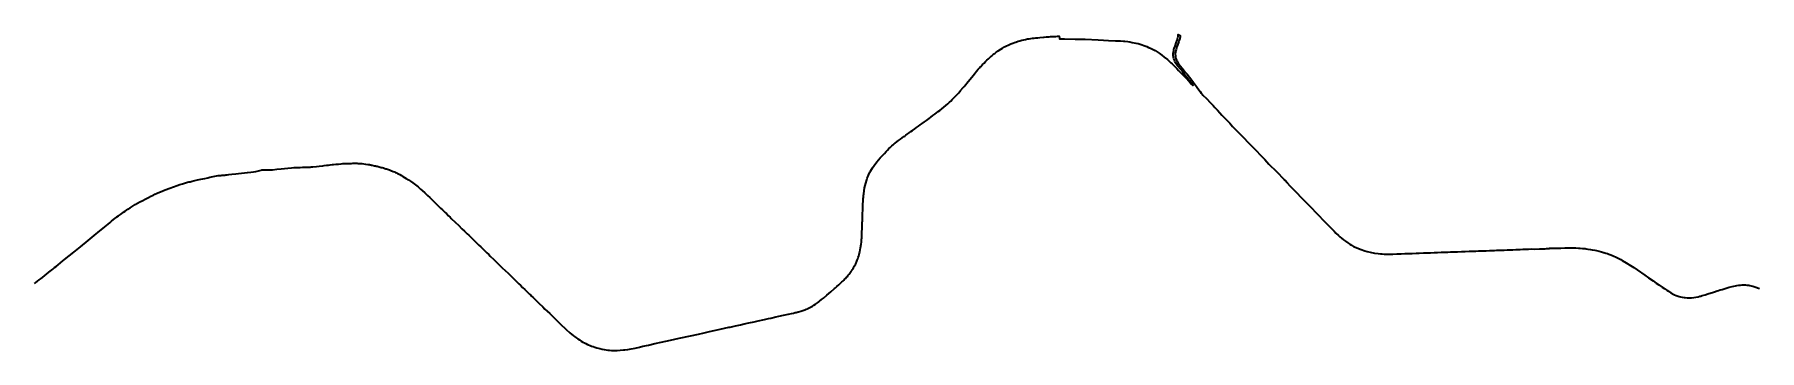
# Model space of a CAD drawing. Header units: metres. Extents: x 586510 to 591650, y 3917389 to 3918332.
import ezdxf

# ---------------------------------------------------------------- set-up
doc = ezdxf.new("R2010")
doc.units = ezdxf.units.M
doc.header["$MEASUREMENT"] = 0
doc.layers.add('Highway_Road Edge', color=252, linetype='Continuous', lineweight=35)

msp = doc.modelspace()

# ---------------------------------------------------------------- linework, layer by layer
at = {"layer": 'Highway_Road Edge'}
msp.add_lwpolyline([(586509.5, 3917588.6), (586512.9, 3917591.3), (586518.3, 3917595.6), (586523.4, 3917599.8), (586529.1, 3917604.1), (586533.2, 3917607.4), (586540, 3917612.7), (586545.5, 3917617.1), (586552.2, 3917622.7), (586555.7, 3917625.5), (586559.7, 3917628.6), (586564.1, 3917632.1), (586568.9, 3917636.3), (586573.6, 3917640.2), (586579.7, 3917645.2), (586586.7, 3917650.9), (586594.1, 3917656.8), (586598.6, 3917660.4), (586627, 3917682.9), (586646.2, 3917698.5), (586669.3, 3917717.3), (586687.6, 3917732.6), (586704.5, 3917746.2), (586712.9, 3917752.9), (586719.3, 3917758.1), (586723.7, 3917761.8), (586728.9, 3917766.1), (586734.9, 3917771.3), (586739.3, 3917775), (586744.7, 3917779.5), (586748.4, 3917782.6), (586752.5, 3917785.7), (586755.1, 3917787.4), (586759.6, 3917790.6), (586765.4, 3917794.8), (586769.8, 3917798.2), (586775.2, 3917801.8), (586779.9, 3917805), (586787.9, 3917810.3), (586794.7, 3917814.9), (586803.4, 3917820.6), (586809.5, 3917824.2), (586823.5, 3917832.2), (586830.4, 3917835.9), (586841.5, 3917841.9), (586848.8, 3917845.6), (586856.3, 3917849.4), (586860.7, 3917851.6), (586864.7, 3917853.5), (586868.3, 3917855.2), (586872.8, 3917857.2), (586875.5, 3917858.4), (586882.4, 3917861.5), (586885.3, 3917862.7), (586892.3, 3917865.7), (586898.9, 3917868.4), (586912.9, 3917873.8), (586923.3, 3917877.7), (586934.9, 3917881.7), (586942.3, 3917884.2), (586947, 3917885.6), (586950.3, 3917886.7), (586956.8, 3917888.7), (586965.5, 3917891.1), (586969.2, 3917891.8), (586973.6, 3917892.6), (586979, 3917893.9), (586986.8, 3917895.9), (586995.7, 3917898), (587004.9, 3917900), (587011.6, 3917901.4), (587017.4, 3917902.6), (587025.7, 3917904.5), (587031.9, 3917905.8), (587037.4, 3917907), (587041.8, 3917908), (587046.8, 3917909.1), (587052.1, 3917910.1), (587056.6, 3917910.8), (587059.8, 3917911.1), (587064.3, 3917911.5), (587067.7, 3917911.9), (587070.5, 3917912.1), (587073.1, 3917912.3), (587076.2, 3917912.6), (587079.7, 3917913), (587083.3, 3917913.3), (587088.7, 3917913.9), (587097.6, 3917914.8), (587109.5, 3917916), (587117.6, 3917916.9), (587126.8, 3917917.7), (587144.5, 3917920.5), (587154.5, 3917921.5), (587161.8, 3917922.3), (587168.8, 3917923), (587181, 3917926.4), (587184.8, 3917927.5), (587186.2, 3917927.8), (587203.5, 3917928.1), (587204.2, 3917927.9), (587206.3, 3917927.8), (587209.2, 3917927.6), (587211.8, 3917927.7), (587218.7, 3917928.4), (587231.3, 3917929.8), (587244.4, 3917931.2), (587254.3, 3917932.2), (587264.6, 3917933.3), (587275.2, 3917934.3), (587282, 3917935), (587284.5, 3917935.1), (587287.3, 3917935.2), (587291.9, 3917935.4), (587295.7, 3917935.4), (587301, 3917935.5), (587308.2, 3917935.7), (587311.5, 3917935.7), (587318.5, 3917936), (587322.9, 3917936), (587325.8, 3917936.1), (587330.9, 3917936.5), (587334.4, 3917936.9), (587338.6, 3917937.4), (587349.4, 3917938.5), (587357.8, 3917939.4), (587367.3, 3917940.3), (587368.3, 3917940.4), (587372.7, 3917940.9), (587379.6, 3917941.6), (587385.8, 3917942.3), (587390.8, 3917942.9), (587396.4, 3917943.5), (587400.7, 3917943.9), (587407.1, 3917944.6), (587415, 3917945.4), (587423.3, 3917946.2), (587428.2, 3917946.6), (587436.4, 3917946.9), (587441.5, 3917947), (587450.2, 3917947.3), (587454.3, 3917947.4), (587458.4, 3917947.6), (587462.7, 3917947.6), (587466.1, 3917947.7), (587468.2, 3917947.6), (587470.9, 3917947.5), (587474, 3917947.4), (587476.8, 3917947.3), (587484.8, 3917946.8), (587495.6, 3917945.3), (587502.7, 3917944.2), (587505.1, 3917943.8), (587507.4, 3917943.5), (587510.2, 3917943), (587512.1, 3917942.7), (587513.9, 3917942.3), (587515.8, 3917941.9), (587522.8, 3917940.5), (587525.3, 3917939.9), (587528, 3917939.3), (587530.3, 3917938.7), (587533.9, 3917937.8), (587537, 3917937), (587539.9, 3917936.3), (587543, 3917935.4), (587545.8, 3917934.6), (587549.3, 3917933.6), (587553.7, 3917932.3), (587556.2, 3917931.5), (587558.6, 3917930.8), (587561.1, 3917930), (587564.7, 3917928.8), (587567.3, 3917927.9), (587569.4, 3917927.1), (587571.8, 3917926.2), (587573.6, 3917925.5), (587576.2, 3917924.4), (587578.7, 3917923.3), (587581.8, 3917922), (587585.3, 3917920.4), (587588.3, 3917918.9), (587591.1, 3917917.4), (587594.1, 3917915.8), (587597.9, 3917913.8), (587603.3, 3917910.7), (587607.3, 3917908.4), (587617.3, 3917902.6), (587623.9, 3917898.1), (587630, 3917893.9), (587636.7, 3917889.3), (587644.8, 3917883.1), (587652.4, 3917877.1), (587655.8, 3917874.2), (587660.2, 3917870.4), (587664.3, 3917866.7), (587672.6, 3917859.2), (587681, 3917851.5), (587687.6, 3917845.2), (587695.1, 3917838), (587699.4, 3917833.7), (587704.9, 3917828.5), (587708.4, 3917825.1), (587712.6, 3917821), (587719.6, 3917814.2), (587725.4, 3917808.6), (587729.9, 3917804.3), (587733.5, 3917800.8), (587736.8, 3917797.6), (587743.4, 3917791.3), (587747.9, 3917786.8), (587751.5, 3917783.4), (587764.5, 3917770.6), (587772.7, 3917762.7), (587783.3, 3917752.5), (587791.2, 3917744.9), (587799.1, 3917737.4), (587803.4, 3917733.3), (587816.6, 3917720.2), (587821.9, 3917714.9), (587829.7, 3917707.4), (587833.7, 3917703.7), (587839.4, 3917698.3), (587844.7, 3917693), (587850.1, 3917687.9), (587857.3, 3917680.9), (587863.2, 3917675.1), (587867.7, 3917670.8), (587878.7, 3917660.3), (587884.1, 3917654.9), (587893.6, 3917645.8), (587903.5, 3917636.2), (587911.8, 3917628.2), (587920.5, 3917619.5), (587929.8, 3917610.5), (587938.4, 3917602.1), (587944.4, 3917596.3), (587952.6, 3917588.4), (587957.4, 3917583.7), (587963.7, 3917577.6), (587970.9, 3917570.8), (587979.7, 3917562.1), (587984.6, 3917557.3), (587988.2, 3917553.8), (587990.6, 3917551.4), (587994.3, 3917547.9), (587998, 3917544.3), (588005.3, 3917537.3), (588008.7, 3917534), (588012.4, 3917530.5), (588023.9, 3917519.1), (588030.5, 3917512.9), (588037.2, 3917506.2), (588044.9, 3917499.1), (588050.9, 3917493.4), (588056.7, 3917487.7), (588062.8, 3917481.6), (588070.2, 3917474.5), (588070.4, 3917474.2), (588075.8, 3917469.1), (588093.8, 3917451.9), (588104.5, 3917442.3), (588115.5, 3917433), (588118.9, 3917430.5), (588122.4, 3917427.9), (588125.5, 3917425.7), (588128.5, 3917423.7), (588133.1, 3917420.7), (588138.9, 3917416.9), (588143.6, 3917414.2), (588148.3, 3917411.6), (588152.5, 3917409.6), (588157.6, 3917407.2), (588160.6, 3917405.9), (588165.5, 3917403.9), (588169.5, 3917402.5), (588173.9, 3917400.9), (588179.3, 3917399.2), (588185.5, 3917397.3), (588193.8, 3917395), (588201.1, 3917393.1), (588207.2, 3917391.9), (588218.1, 3917390.3), (588223.2, 3917389.7), (588229.2, 3917389.4), (588236.9, 3917389.1), (588245.8, 3917389.3), (588254.8, 3917389.8), (588265, 3917390.8), (588268.4, 3917391.2), (588277.9, 3917392.6), (588287.6, 3917394.5), (588287.6, 3917394.5), (588299.2, 3917396.6), (588312.2, 3917399.4), (588322.1, 3917401.7), (588338.8, 3917405.4), (588357.6, 3917409.6), (588376.8, 3917413.8), (588404.7, 3917419.9), (588430.7, 3917425.8), (588464.5, 3917433.2), (588487.7, 3917438.3), (588504.9, 3917442.2), (588521.2, 3917445.8), (588535.3, 3917448.8), (588552.4, 3917452.6), (588578.1, 3917458.3), (588582.2, 3917459.2), (588598.1, 3917462.7), (588613.1, 3917466), (588623.9, 3917468.4), (588638, 3917471.6), (588653.9, 3917475.1), (588666.4, 3917477.8), (588684.6, 3917481.8), (588696.9, 3917484.6), (588703.3, 3917486.1), (588718.2, 3917489.5), (588728, 3917491.5), (588741.3, 3917494.5), (588746.9, 3917495.7), (588755.8, 3917497.7), (588756, 3917497.8), (588764.9, 3917499.8), (588770.8, 3917501), (588776.2, 3917502.3), (588778.8, 3917502.9), (588782.2, 3917503.7), (588785.5, 3917504.6), (588786.3, 3917504.8), (588793, 3917506.8), (588795.7, 3917507.6), (588798.7, 3917508.5), (588801.8, 3917509.5), (588804.7, 3917510.5), (588808.7, 3917512.1), (588812.7, 3917513.8), (588814.1, 3917514.5), (588818, 3917516.3), (588821.8, 3917518.2), (588823.7, 3917519.2), (588825.9, 3917520.4), (588828.2, 3917521.7), (588830.4, 3917523.1), (588832.3, 3917524.3), (588837, 3917527.5), (588842.9, 3917531.5), (588846.8, 3917534.7), (588848.9, 3917536.3), (588855, 3917541.3), (588860.3, 3917545.7), (588870.4, 3917554.1), (588876.5, 3917559.2), (588882.3, 3917564.2), (588893.9, 3917574.4), (588896.4, 3917576.6), (588900.4, 3917580.1), (588906.4, 3917585.3), (588911.6, 3917590.1), (588915.4, 3917593.8), (588918.2, 3917596.3), (588920.9, 3917599), (588923.6, 3917601.7), (588926.2, 3917604.3), (588928.4, 3917606.7), (588930.7, 3917609.1), (588932.8, 3917611.6), (588934.5, 3917613.6), (588936.8, 3917616.5), (588939.1, 3917619.5), (588941.4, 3917622.5), (588943.5, 3917625.5), (588944.4, 3917626.8), (588945.9, 3917628.9), (588947.4, 3917631), (588948.8, 3917633.2), (588950.1, 3917635.4), (588951.2, 3917637.3), (588953.5, 3917641.5), (588955.7, 3917645.7), (588956.8, 3917647.9), (588958, 3917650.5), (588959.2, 3917653.1), (588960.3, 3917655.8), (588961.3, 3917658.5), (588961.4, 3917658.7), (588962.9, 3917662.9), (588964.4, 3917667), (588965.7, 3917671.4), (588965.7, 3917671.4), (588967, 3917675.6), (588968.4, 3917680.3), (588969, 3917683.2), (588970.3, 3917689.5), (588971.4, 3917695.8), (588972.8, 3917706), (588973.6, 3917712.4), (588974, 3917720.4), (588974.4, 3917725), (588974.8, 3917733.7), (588975, 3917738), (588975.3, 3917744.6), (588975.5, 3917751.2), (588975.6, 3917752.6), (588976.2, 3917770.9), (588976.5, 3917776.1), (588976.8, 3917784.5), (588977.3, 3917795.7), (588977.7, 3917810), (588978.1, 3917819.9), (588978.3, 3917826), (588978.7, 3917834.8), (588979.2, 3917842.1), (588979.5, 3917845.3), (588980, 3917851.1), (588980.6, 3917856.2), (588981.9, 3917865.6), (588983.3, 3917874.3), (588984.9, 3917881.6), (588986.7, 3917888.7), (588989.3, 3917898.2), (588990.9, 3917902.9), (588992.5, 3917907.5), (588994.8, 3917912.3), (588998.7, 3917920.9), (589000.5, 3917924), (589003.5, 3917929.1), (589006.7, 3917934), (589011.5, 3917940.7), (589019.9, 3917951.6), (589025, 3917958.1), (589029.9, 3917963.8), (589033.2, 3917967.4), (589037.7, 3917972.3), (589042.2, 3917977.1), (589047.1, 3917982.4), (589051.2, 3917986.8), (589055.7, 3917991.3), (589059.8, 3917995.2), (589064.5, 3917999.5), (589068.2, 3918002.8), (589071.5, 3918005.5), (589074.7, 3918008.1), (589080.3, 3918012.4), (589084.4, 3918015.6), (589089.8, 3918019.7), (589095.1, 3918023.5), (589100.4, 3918027.3), (589102.6, 3918028.9), (589106.4, 3918031.6), (589109.6, 3918034), (589116.1, 3918038.7), (589121.1, 3918042.3), (589125.8, 3918045.7), (589132.5, 3918050.4), (589137.9, 3918054.4), (589143.5, 3918058.4), (589149.1, 3918062.4), (589154.5, 3918066.3), (589161.3, 3918071.3), (589167.4, 3918075.7), (589171.6, 3918078.6), (589175.2, 3918081.5), (589180.5, 3918085.5), (589186.2, 3918089.7), (589192.7, 3918094.5), (589197.3, 3918097.8), (589202.4, 3918101.7), (589207.5, 3918105.5), (589213.6, 3918110.3), (589219.5, 3918115), (589224.9, 3918119.6), (589231, 3918124.9), (589236.4, 3918129.9), (589239.8, 3918133.2), (589244.2, 3918137.6), (589248.1, 3918141.5), (589252.4, 3918146), (589255.8, 3918149.7), (589263.6, 3918158.2), (589269.4, 3918164.6), (589277, 3918173.4), (589279.8, 3918176.8), (589284.6, 3918182.7), (589287.7, 3918186.5), (589292.2, 3918192), (589302.2, 3918204.2), (589310.3, 3918214.1), (589316.9, 3918222.1), (589321.9, 3918228.3), (589325.3, 3918232.5), (589327.8, 3918235.2), (589329.1, 3918236.6), (589334.6, 3918242.1), (589339, 3918246.5), (589343.5, 3918251.2), (589347.7, 3918255.2), (589352.2, 3918259.5), (589355.4, 3918262.4), (589357.8, 3918264.6), (589360.2, 3918266.8), (589362.4, 3918268.6), (589366.5, 3918272), (589369.1, 3918274.1), (589370.9, 3918275.5), (589373.7, 3918277.6), (589377.6, 3918280.5), (589380.9, 3918282.7), (589389.3, 3918288.1), (589394, 3918291), (589400.5, 3918294.7), (589406.1, 3918297.7), (589410.7, 3918300), (589414.9, 3918301.9), (589419, 3918303.6), (589424.8, 3918305.9), (589429.5, 3918307.6), (589434.2, 3918309.3), (589440.7, 3918311.5), (589445.8, 3918313), (589451.5, 3918314.6), (589457.9, 3918316.2), (589463, 3918317.3), (589468.3, 3918318.4), (589473.3, 3918319.3), (589478.6, 3918320), (589483.4, 3918320.7), (589488.4, 3918321.3), (589493.7, 3918321.8), (589499.2, 3918322.3), (589505.3, 3918322.8), (589516.7, 3918323.6), (589518.6, 3918323.8), (589524.6, 3918324.4), (589529.2, 3918324.9), (589532.9, 3918325.1), (589537, 3918325.4), (589541.3, 3918325.5), (589543.3, 3918325.7), (589545.7, 3918325.8), (589547.7, 3918325.9), (589553, 3918326.1), (589557.7, 3918326.4), (589559.8, 3918326.4), (589562.7, 3918326.5), (589563.4, 3918326.5), (589563.7, 3918320.6), (589563.7, 3918319.3), (589578.6, 3918318.8), (589610.7, 3918317.9), (589640.7, 3918317.5), (589679.1, 3918316), (589695, 3918314.9), (589709.8, 3918314.2), (589730.4, 3918313.2), (589736.8, 3918313), (589745.2, 3918312.6), (589754.3, 3918311.8), (589758.6, 3918311.4), (589767.4, 3918310.4), (589773.9, 3918309.6), (589780.9, 3918308.4), (589791.1, 3918306.3), (589798.4, 3918304.5), (589804.4, 3918302.6), (589810.6, 3918300.7), (589815.3, 3918299), (589818.4, 3918297.9), (589824, 3918295.5), (589829.1, 3918293.4), (589834.7, 3918290.9), (589838.9, 3918288.9), (589843.3, 3918286.6), (589848.6, 3918283.7), (589851.5, 3918282), (589855.4, 3918279.6), (589861.1, 3918275.9), (589868.8, 3918270.4), (589876.3, 3918264.5), (589885.3, 3918257), (589891.8, 3918251.1), (589896.1, 3918247.1), (589899.8, 3918243.8), (589903.7, 3918239.9), (589911.2, 3918232.4), (589913.6, 3918229.9), (589918.9, 3918224.4), (589922, 3918221.1), (589926.7, 3918216.3), (589939.3, 3918203.5), (589951.2, 3918190.8), (589957.5, 3918184.1), (589960.3, 3918180.9), (589960.8, 3918180.5), (589961, 3918180.4), (589961.3, 3918180.3), (589961.6, 3918180.4), (589961.8, 3918180.5), (589961.9, 3918180.7), (589961.8, 3918181), (589961.7, 3918181.2), (589956.1, 3918188), (589950.6, 3918194.9), (589942.8, 3918204.9), (589935.9, 3918213.5), (589932.2, 3918218.1), (589926, 3918225.9), (589916, 3918238.4), (589911.5, 3918244.7), (589909.8, 3918247.5), (589907.7, 3918251.5), (589906.2, 3918255), (589904.8, 3918259.1), (589903.8, 3918263.1), (589903.3, 3918265.8), (589903, 3918268), (589902.9, 3918270.3), (589902.9, 3918272.4), (589902.9, 3918275), (589903.2, 3918278), (589903.4, 3918280.5), (589904.2, 3918284.2), (589905.1, 3918287.7), (589905.9, 3918290.5), (589908.3, 3918297.3), (589911.9, 3918307.1), (589915.4, 3918316.8), (589915.9, 3918318.6), (589916.9, 3918322.5), (589917.1, 3918323.7), (589917.5, 3918326.3), (589917.7, 3918328.3), (589917.8, 3918331.9), (589923.8, 3918328.4), (589923.2, 3918324), (589922.7, 3918321.4), (589922.1, 3918319.2), (589920.9, 3918315.1), (589919.3, 3918310.1), (589918.5, 3918307.8), (589913.7, 3918294.9), (589912.1, 3918290.7), (589911.1, 3918287.3), (589910.2, 3918284.3), (589909.7, 3918281.5), (589909.3, 3918279.4), (589909, 3918276.4), (589908.9, 3918274.4), (589908.9, 3918272.7), (589909.1, 3918268.6), (589909.9, 3918264), (589910.9, 3918259.9), (589912.4, 3918255.6), (589914.1, 3918252.1), (589915.6, 3918249.5), (589919, 3918244.6), (589929.4, 3918231.1), (589939.6, 3918218.6), (589944, 3918213.1), (589958, 3918195.8), (589963.3, 3918188.9), (589972.2, 3918176.5), (589976.2, 3918170.9), (589982.6, 3918162.1), (589986.4, 3918157), (589988.7, 3918154.1), (589991.4, 3918151.1), (590001.8, 3918140.4), (590013.8, 3918127.8), (590021.4, 3918119.8), (590027, 3918114), (590034.3, 3918106.1), (590041.5, 3918098.3), (590047.9, 3918091.6), (590055.3, 3918083.6), (590061.5, 3918076.9), (590071.2, 3918067), (590079.9, 3918057.5), (590109.3, 3918027.1), (590128.8, 3918006.8), (590137.9, 3917997.5), (590147.7, 3917987.4), (590164.6, 3917969.8), (590175.6, 3917958.5), (590188.2, 3917945.4), (590210.2, 3917922.7), (590233, 3917899), (590233.6, 3917898.4), (590234.9, 3917897.4), (590235.4, 3917897), (590235.6, 3917896.9), (590235.7, 3917896.9), (590235.9, 3917896.9), (590236.1, 3917897), (590242, 3917890.5), (590242, 3917890.4), (590241.9, 3917890.2), (590241.9, 3917890), (590242, 3917889.8), (590242.1, 3917889.6), (590242.7, 3917888.9), (590250.7, 3917880.7), (590270.1, 3917860.6), (590284.5, 3917845.8), (590304.7, 3917824.8), (590337.5, 3917790.9), (590349.1, 3917778.9), (590359.8, 3917767.7), (590364.5, 3917762.7), (590369.2, 3917757.9), (590382.2, 3917744.8), (590387.5, 3917739.6), (590395.1, 3917732.4), (590399.7, 3917728.3), (590404.5, 3917724.3), (590410, 3917719.7), (590415.9, 3917715.2), (590422.9, 3917710.5), (590429.4, 3917706.4), (590433.9, 3917703.6), (590440.5, 3917699.8), (590448.2, 3917696.1), (590455.2, 3917693.3), (590462.8, 3917690.3), (590474, 3917686.4), (590480.5, 3917684.7), (590490, 3917682.2), (590503, 3917679.6), (590513.5, 3917678.1), (590520.6, 3917677.5), (590525.6, 3917677.1), (590531, 3917676.8), (590533.9, 3917676.8), (590545, 3917676.6), (590557.5, 3917676.9), (590569.1, 3917677.2), (590582.3, 3917677.6), (590592.9, 3917678.1), (590606.8, 3917678.5), (590614.5, 3917678.7), (590627.1, 3917679.3), (590635.6, 3917679.6), (590648.7, 3917680.1), (590659.5, 3917680.5), (590669.3, 3917681), (590680.1, 3917681.3), (590690.2, 3917681.6), (590700.8, 3917682.1), (590710.5, 3917682.5), (590720.7, 3917682.7), (590729.4, 3917683), (590738.4, 3917683.3), (590750.2, 3917683.7), (590761.8, 3917684.1), (590772.7, 3917684.5), (590785.1, 3917685), (590798.7, 3917685.5), (590804.4, 3917685.8), (590812.8, 3917686), (590822.7, 3917686.4), (590829.5, 3917686.7), (590835.1, 3917686.8), (590844.8, 3917687.1), (590855.5, 3917687.5), (590859.7, 3917687.7), (590866.4, 3917688), (590872.8, 3917688.2), (590880.7, 3917688.4), (590888.7, 3917688.8), (590897.6, 3917689.1), (590906.3, 3917689.4), (590914.8, 3917689.7), (590924.1, 3917690.1), (590936.5, 3917690.5), (590945.1, 3917691), (590954.3, 3917691.4), (590961.7, 3917691.6), (590970, 3917692), (590979.7, 3917691.9), (590994.1, 3917692.4), (591003.9, 3917692.6), (591010.9, 3917692.9), (591015.3, 3917693.2), (591023.4, 3917693.6), (591024, 3917693.6), (591024.1, 3917693.7), (591024.5, 3917694.1), (591034.4, 3917694.7), (591034.7, 3917694.2), (591034.8, 3917694.1), (591034.9, 3917694.1), (591035.1, 3917694.1), (591042, 3917694.3), (591047.4, 3917694.5), (591057.9, 3917694.7), (591069.7, 3917695.1), (591075.3, 3917695.1), (591078.3, 3917695.2), (591086.6, 3917695.3), (591092.5, 3917695.3), (591094.8, 3917695.2), (591098.4, 3917695.1), (591102.8, 3917695), (591110.5, 3917694.7), (591115.6, 3917694.4), (591122.8, 3917693.9), (591129.9, 3917693.1), (591133.7, 3917692.6), (591138.6, 3917691.8), (591145.9, 3917690.7), (591150.8, 3917689.8), (591158.7, 3917688.2), (591163.7, 3917687.1), (591171.9, 3917685.2), (591179.2, 3917683.3), (591184.6, 3917681.8), (591185.9, 3917681.4), (591192.2, 3917679.4), (591196.5, 3917678.1), (591201, 3917676.5), (591207, 3917674.2), (591214.2, 3917671.1), (591222.7, 3917667.2), (591230.6, 3917663.4), (591236.7, 3917660.4), (591240.8, 3917658), (591252.8, 3917651.1), (591265.7, 3917642.9), (591275.6, 3917636.3), (591285.5, 3917629.7), (591295.3, 3917622.9), (591298, 3917620.9), (591307.9, 3917614.1), (591319, 3917606.4), (591333.1, 3917596.7), (591342.4, 3917590.3), (591350.2, 3917584.8), (591359.4, 3917578.4), (591367.8, 3917572.7), (591373.5, 3917568.8), (591378.4, 3917566.1), (591386.1, 3917561.6), (591394.6, 3917556.3), (591396.1, 3917555.5), (591401.6, 3917553.1), (591407.4, 3917550.9), (591410, 3917550.1), (591414.9, 3917549), (591419.1, 3917548), (591424.9, 3917547.1), (591428, 3917546.8), (591434.3, 3917546.4), (591437.7, 3917546.4), (591442.3, 3917546.4), (591447.3, 3917546.7), (591453.7, 3917547.4), (591460.6, 3917548.3), (591467.2, 3917549.6), (591472.1, 3917550.8), (591474.8, 3917551.6), (591479.4, 3917552.9), (591487.8, 3917555.4), (591495.4, 3917557.9), (591505.6, 3917561.1), (591510.1, 3917562.5), (591516.2, 3917564.5), (591523.9, 3917566.9), (591528, 3917568.2), (591532.9, 3917569.8), (591538.5, 3917571.6), (591550.9, 3917575.4), (591559.7, 3917578), (591568, 3917580.2), (591573.3, 3917581.4), (591578.2, 3917582.4), (591582.5, 3917583.2), (591588.6, 3917584.1), (591593.1, 3917584.5), (591597.8, 3917584.8), (591600.9, 3917585), (591604.5, 3917584.9), (591607.7, 3917584.8), (591612.2, 3917584.4), (591617.9, 3917583.8), (591621.1, 3917583.2), (591625.3, 3917582.4), (591629.6, 3917581.3), (591635.8, 3917579.5), (591649.9, 3917574.2)], dxfattribs=at)

doc.saveas('drawing.dxf')
